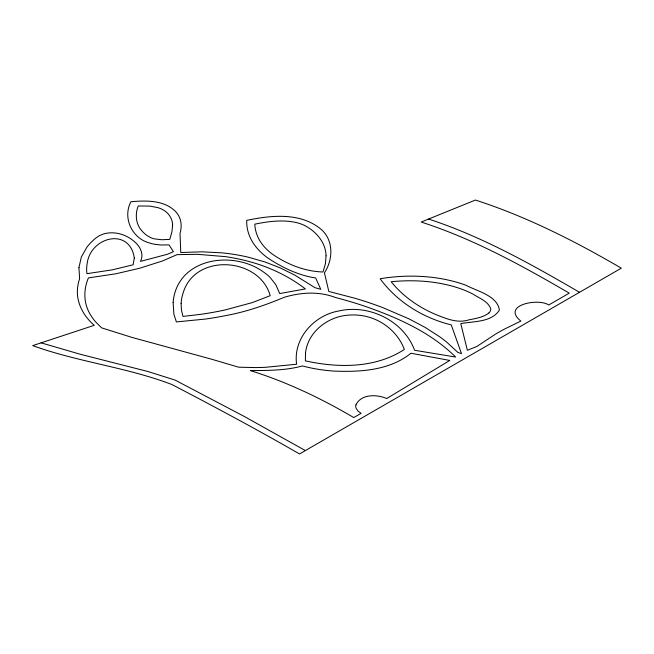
<?xml version="1.0" encoding="UTF-8"?>
<svg xmlns="http://www.w3.org/2000/svg" width="654" height="654" viewBox="0 0 654 654"><rect width="100%" height="100%" fill="white"/><g stroke="black" fill="none" stroke-linecap="round" stroke-linejoin="round"><path stroke-width="0.98" d="M41.096 342.851L80.18 354.231L148.156 371.578L175.019 380.056L244.261 416.451L305.377 450.573M428.591 219.049C481.982 236.503 531.154 264.183 579.518 292.297M181.125 303.358L181.411 309.955L182.965 316.422L201.44 314.239A215.101 124.186 0 0 0 225.278 309.898L252.231 302.614L270.192 295.682C259.507 257.169 194.483 252.46 182.957 293.532A108.556 62.678 0 0 0 181.125 303.358M326.052 255.861L325.406 263.881L322.97 271.982C304.846 271.451 287.368 264.445 272.554 254.275A81.358 46.974 0 0 1 262.548 244.678C257.962 238.833 255.093 231.614 254.798 224.167C267.682 221.518 281.081 219.703 294.153 222.098A32.708 18.884 0 0 1 303.865 225.115C315.604 230.821 325.806 242.25 326.052 255.861M172.615 225.278L171.912 231.917L169.77 239.397L161.783 239.74L154.499 238.882A17.56 10.137 0 0 1 150.567 237.582L147.052 235.587A48.821 28.187 0 0 1 142.049 231.042C135.779 224.396 134.855 214.21 138.256 205.969L149.889 206.092L157.908 207.653A23.07 13.317 0 0 1 162.993 209.779C168.642 212.763 172.64 218.812 172.615 225.278M173.122 302.336L173.882 314.173L176.367 321.923L205.381 319.07A221.845 128.078 0 0 0 226.366 315.473C246.288 311.811 265.434 305.124 284.065 297.366A53.971 31.155 0 0 1 290.106 295.714C305.165 292.117 320.795 291.88 335.469 297.513A305.909 176.613 0 0 1 365.635 306.505C398.155 317.918 430.863 332.428 455.642 357.043L414.595 350.274C405.799 326.297 381.029 310.666 356.005 309.465A36.853 21.28 0 0 0 339.091 310.92C314.222 315.097 293.041 338.241 296.581 364.237L265.426 367.311A152.006 87.759 0 0 1 255.174 367.573L238.677 367.205L211.536 359.193L132.092 337.448L101.599 327.85L95.893 322.177A100.34 57.928 0 0 1 88.086 310.225C83.434 300.039 84.064 288.079 88.404 277.909L115.946 273.773L139.809 268.205L162.47 260.962L177.103 254.635L197.516 254.324L225.336 256.621A130.637 75.423 0 0 1 249.853 261.723C269.857 267.192 288.913 276.25 305.377 288.913L279.724 293.564L275.8 284.67L270.167 277.509A66.422 38.349 0 0 0 263.848 272.26C233.192 249.648 177.005 257.733 173.122 302.336M78.938 267.584L79.608 278.759A115.652 66.765 0 0 0 77.532 288.251C76.06 302.516 83.589 316.291 94.274 325.308L32.7 345.623C78.12 362.071 126.901 367.27 171.969 384.552C214.88 406.952 257.578 429.776 299.516 453.958L621.3 268.173C574.907 241.081 526.666 216.629 475.433 200.042L421.192 222.049C473.529 238.931 521.933 265.565 569.258 293.147L548.731 304.993C538.471 297.791 500.841 305.124 520.878 321.073L504.397 329.126A253.425 146.316 0 0 0 495.593 334.088L477.24 346.195A32.528 18.778 0 0 1 474.698 347.348L467.373 350.274L460.776 323.616C473.545 321.188 491.636 322.463 499.386 310.078C497.408 295.6 477.085 291.275 466.114 285.299A101.256 58.459 0 0 0 432.008 277.329C414.767 275.342 397.256 275.874 380.146 278.759C397.272 302.107 423.293 318.024 451.244 324.883L461.503 353.659L457.841 352.392L446.371 341.805L439.758 336.794L425.059 327.368L408.783 318.76L382.476 307.494A299.679 173.016 0 0 0 355.294 298.347L328.831 291.455L324.433 272.832C333.066 259.81 333.81 240.713 321.506 229.668C300.938 212.068 271.328 215.215 246.738 220.357C246.313 229.783 249.82 239.086 255.624 246.435A96.04 55.451 0 0 0 267.658 257.905C280.631 266.505 294.97 273.666 310.266 277.01A50.276 29.029 0 0 0 315.637 277.909L320.771 289.338L314.909 287.646L294.758 275.081L280.337 267.952L264.976 261.968L248.553 257.259A123.712 71.425 0 0 0 221.616 252.828L201.955 251.823L180.766 252.518L180.03 233.478C181.599 227.976 181.73 221.837 179.106 216.629A50.832 29.348 0 0 0 176.678 212.746C165.487 199.936 146.463 200.345 130.923 201.734C122.298 217.896 132.198 238.555 149.627 243.018A28.048 16.195 0 0 0 154.908 244.31L160.655 244.98L169.034 244.898L173.433 251.667L167.571 254.21L140.455 261.404C142.695 257.57 142.229 252.706 140.242 248.863A45.69 26.381 0 0 0 135.926 243.018C129.19 236.429 119.878 232.383 110.387 232.849A17.658 10.194 0 0 0 103.504 233.977L99.351 235.669L95.737 238.13A89.631 51.748 0 0 0 86.933 247.155L81.349 257.014L78.938 267.584M305.508 353.34L305.377 360.853C338.012 368.096 375.47 368.439 404.336 349.432C397.64 331.398 380.489 318.22 361.556 315.563A33.665 19.432 0 0 0 346.972 315.261C326.984 317.231 307.454 332.494 305.508 353.34M134.323 258.068L133.122 264.788L112.235 269.865L86.941 273.674A89.794 51.846 0 0 1 87.088 264.093C90.031 236.748 129.794 226.799 134.323 258.068M355.948 404.826L355.776 405.75A16.129 9.311 0 0 0 356.217 408.464L358 411.031L361.082 413.328L353.757 417.563C321.098 398.294 286.632 381.936 250.4 370.589C267.805 370.466 285.528 370.597 302.442 365.938A103.577 59.8 0 0 0 334.031 371.096C360.28 372.159 389.678 370.491 410.933 353.242L449.78 360.436L386.743 398.523C376.933 394.321 361.302 393.716 355.948 404.826M488.808 313.037C483.11 317.46 475.638 318.465 468.763 319.896C457.89 323.436 447.295 319.062 437.215 315.105C419.476 307.903 403.216 296.663 391.141 281.719C413.41 279.577 436.275 280.893 457.669 287.752A88.2 50.922 0 0 1 472.981 294.096C479.153 298.175 487.802 301.077 490.655 308.516A12.156 7.022 0 0 1 488.808 313.037"/></g></svg>
